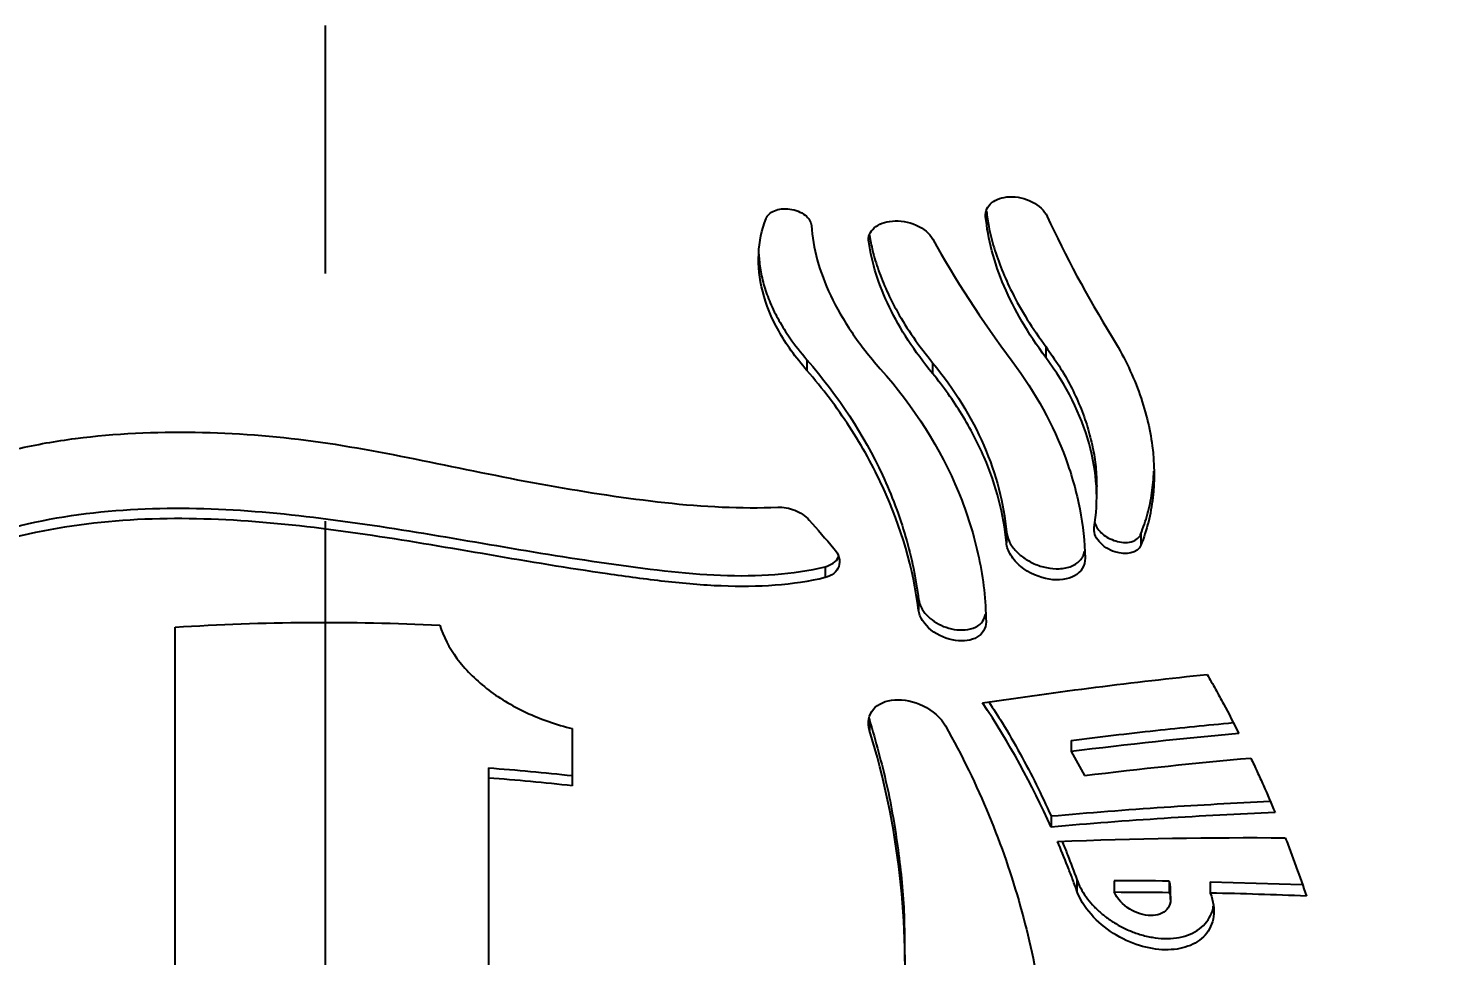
# Model space of a CAD drawing. Header units: millimetres. Extents: x 8 to 586, y 8 to 412.
# Drawn here: x 339.98 to 354.43, y 315.3 to 324.81 of the extents above; entities that cross this region are included whole.
import ezdxf

# ---------------------------------------------------------------- set-up
doc = ezdxf.new("R2010")
doc.units = ezdxf.units.MM
doc.linetypes.add('CENTERX2', pattern=[20.32, 12.7, -2.54, 2.54, -2.54])
for name, color, linetype in [('CENTERLINE', 4, 'CENTERX2'), ('DETAIL', 3, 'Continuous'), ('DIMENSIONS', 2, 'Continuous')]:
    doc.layers.add(name, color=color, linetype=linetype)
doc.layers.add('OUTLINE', color=7, linetype='Continuous', lineweight=25)
doc.styles.add('SLDTEXTSTYLE0', font='TXT', dxfattribs={"width": 0.75})
doc.dimstyles.new('SLDDIMSTYLE1', dxfattribs={"dimtxt": 3.5, "dimasz": 2, "dimexe": 0, "dimexo": 0.0625, "dimgap": 0.875, "dimtad": 0, "dimtih": 1, "dimtoh": 1, "dimrnd": 1e-09, "dimzin": 12, "dimdsep": 46, "dimtxsty": 'SLDTEXTSTYLE0', "dimsah": 1, "dimcen": 0.09, "dimadec": 0, "dimazin": 3, "dimtfac": 1, "dimtofl": 0, "dimtmove": 0, "dimatfit": 3, "dimfxl": 0, "dimfrac": 2, "dimtolj": 1, "dimtzin": 12, "dimarcsym": 0})

# ---------------------------------------------------------------- blocks, each defined once
blk = doc.blocks.new('_D_5')
at = {"layer": 'DIMENSIONS'}
for p, q in [((408.932, 329.184), (408.932, 306.225)), ((404.932, 306.225), (399.932, 302.252)), ((404.932, 306.225), (409.932, 306.225)), ((399.932, 302.252), (344.289, 302.252))]:
    blk.add_line(p, q, dxfattribs=at)
blk.add_solid([(408.932, 306.225), (409.432, 308.225), (408.432, 308.225)], dxfattribs=at)
at = {"layer": 'DIMENSIONS', "insert": (409.932, 307.959), "char_height": 3.5, "attachment_point": 1, "style": 'SLDTEXTSTYLE0'}
blk.add_mtext('87,73', dxfattribs=at)

msp = doc.modelspace()

# ---------------------------------------------------------------- linework, layer by layer
at = {"layer": 'CENTERLINE'}
msp.add_line((343.02557, 401.03352), (343.02557, 148.79667), dxfattribs=at)
at = {"layer": 'DETAIL'}
for p, q in [((350.41129, 321.54295), (350.41129, 321.43129)), ((347.96208, 321.40896), (347.96208, 321.29846)), ((349.25114, 321.37703), (349.25114, 321.26606)), ((350.00769, 319.64375), (350.00769, 319.53119)), ((351.38554, 319.6231), (351.38554, 319.50854)), ((348.14863, 319.28684), (348.14863, 319.17618)), ((349.10692, 318.95281), (349.10692, 318.84117)), ((348.60379, 317.71967), (348.60379, 317.60859)), ((350.72869, 316.08165), (350.72869, 315.96766))]:
    msp.add_line(p, q, dxfattribs=at)
at = {"layer": 'OUTLINE'}
for p, q in [((350.93265, 319.99733), (350.93265, 320.11039)), ((348.601, 317.7355), (348.60379, 317.71967)), ((350.67033, 317.50784), (350.67033, 317.39382)), ((344.69836, 317.22609), (344.69836, 317.12207)), ((350.46553, 316.73408), (350.46553, 316.62042)), ((351.11254, 316.06947), (351.11254, 315.95483)), ((351.67643, 316.06641), (351.67643, 315.95077)), ((351.69007, 315.87809), (351.69007, 315.99438)), ((352.09705, 316.06005), (353.03996, 316.03219)), ((352.09705, 316.06005), (352.09705, 315.94361)), ((348.96769, 315.19955), (348.96769, 315.31096))]:
    msp.add_line(p, q, dxfattribs=at)
for points, knots in [([(349.79422, 322.8767), (349.78871, 322.93155), (349.8112, 322.98035), (349.89985, 323.05308), (349.96433, 323.07533), (350.1141, 323.08127), (350.1973, 323.06397), (350.34142, 322.99015), (350.39789, 322.93528), (350.42456, 322.87738)], [0, 0, 0, 0, 0.25, 0.25, 0.5, 0.5, 0.75, 0.75, 1, 1, 1, 1]), ([(347.54316, 322.85597), (347.55564, 322.88933), (347.58578, 322.91769), (347.6729, 322.95394), (347.72955, 322.96091), (347.8452, 322.94514), (347.90262, 322.92192), (347.98297, 322.85903), (348.00527, 322.82106), (348.00781, 322.78474)], [0, 0, 0, 0, 0.25, 0.25, 0.5, 0.5, 0.75, 0.75, 1, 1, 1, 1]), ([(349.80272, 322.93048), (349.80966, 322.87828), (349.82602, 322.75523), (349.87835, 322.5544), (349.95667, 322.32942), (350.06769, 322.08455), (350.21366, 321.8213), (350.34515, 321.6361), (350.41129, 321.54295)], [0, 0, 0, 0, 0.11764685, 0.2773336, 0.44119594, 0.60504553, 0.80133298, 1, 1, 1, 1]), ([(347.96208, 321.29846), (347.84442, 321.43322), (347.7491, 321.56806), (347.59837, 321.83864), (347.5431, 321.97548), (347.47534, 322.23928), (347.4618, 322.36783), (347.47377, 322.61915), (347.49888, 322.73759), (347.54316, 322.85597)], [0, 0, 0, 0, 0.25, 0.25, 0.5, 0.5, 0.75, 0.75, 1, 1, 1, 1]), ([(348.00781, 322.78474), (348.02407, 322.55201), (348.08828, 322.31367), (348.2652, 321.94075), (348.33752, 321.81497), (348.50647, 321.56569), (348.60348, 321.44136), (348.71403, 321.31712)], [0, 0, 0, 0, 0.5, 0.5, 0.75, 0.75, 1, 1, 1, 1]), ([(348.59583, 322.61519), (348.58778, 322.6702), (348.60825, 322.72028), (348.69498, 322.79759), (348.76055, 322.82348), (348.91511, 322.83682), (349.00362, 322.82313), (349.15758, 322.75524), (349.21963, 322.70228), (349.25132, 322.64509)], [0, 0, 0, 0, 0.25, 0.25, 0.5, 0.5, 0.75, 0.75, 1, 1, 1, 1]), ([(350.41129, 321.43129), (350.2282, 321.67718), (350.08693, 321.92027), (349.93221, 322.2841), (349.89026, 322.40571), (349.82725, 322.64386), (349.80584, 322.761), (349.79422, 322.8767)], [0, 0, 0, 0, 0.5, 0.5, 0.75, 0.75, 1, 1, 1, 1]), ([(348.60413, 322.68374), (348.61347, 322.63154), (348.63462, 322.51325), (348.69372, 322.32238), (348.77791, 322.11271), (348.89476, 321.88391), (349.04688, 321.63746), (349.18277, 321.4642), (349.25114, 321.37703)], [0, 0, 0, 0, 0.124569792, 0.282294983, 0.444131506, 0.60595534, 0.801767416, 1, 1, 1, 1]), ([(347.46828, 322.49011), (347.47243, 322.43696), (347.48085, 322.32927), (347.52152, 322.1621), (347.5837, 321.98886), (347.67144, 321.81154), (347.7918, 321.6163), (347.90127, 321.483), (347.96208, 321.40896)], [0, 0, 0, 0, 0.153630459, 0.311247892, 0.468848458, 0.632311024, 0.795751097, 1, 1, 1, 1]), ([(349.25114, 321.26606), (349.06339, 321.49436), (348.91686, 321.72101), (348.75268, 322.06092), (348.7073, 322.17463), (348.63698, 322.39735), (348.61166, 322.50695), (348.59583, 322.61519)], [0, 0, 0, 0, 0.5, 0.5, 0.75, 0.75, 1, 1, 1, 1]), ([(351.09163, 321.63973), (351.20453, 321.45605), (351.29455, 321.2703), (351.43131, 320.89755), (351.47819, 320.70853), (351.52593, 320.34228), (351.52731, 320.16562), (351.48786, 319.82553), (351.44654, 319.66166), (351.38555, 319.50854)], [0, 0, 0, 0, 0.25, 0.25, 0.5, 0.5, 0.75, 0.75, 1, 1, 1, 1]), ([(350.41129, 321.54295), (350.45795, 321.47732), (350.55126, 321.34607), (350.66773, 321.14076), (350.76547, 320.93095), (350.84116, 320.72001), (350.89395, 320.51223), (350.92674, 320.30844), (350.93049, 320.17648), (350.93237, 320.11038)], [0, 0, 0, 0, 0.14160223, 0.28320035, 0.42895996, 0.57471573, 0.71631003, 0.8579075, 1, 1, 1, 1]), ([(347.96208, 321.40896), (348.28608, 321.0379), (348.54327, 320.64076), (348.83183, 320.01885), (348.91193, 319.80597), (349.03608, 319.37944), (349.08033, 319.16593), (349.10692, 318.95282)], [0, 0, 0, 0, 0.5, 0.5, 0.75, 0.75, 1, 1, 1, 1]), ([(349.25114, 321.37703), (349.47438, 321.10584), (349.6486, 320.82147), (349.83946, 320.38188), (349.89128, 320.23241), (349.96857, 319.93656), (349.99444, 319.78954), (350.00769, 319.64375)], [0, 0, 0, 0, 0.5, 0.5, 0.75, 0.75, 1, 1, 1, 1]), ([(350.06754, 321.39267), (350.30761, 321.07118), (350.4893, 320.73626), (350.67759, 320.2234), (350.72604, 320.05015), (350.79191, 319.71006), (350.80984, 319.54214), (350.81297, 319.37667)], [0, 0, 0, 0, 0.5, 0.5, 0.75, 0.75, 1, 1, 1, 1]), ([(350.90658, 319.69109), (350.93016, 319.82632), (350.93779, 319.96571), (350.92082, 320.2524), (350.89599, 320.40057), (350.77021, 320.85072), (350.62352, 321.14627), (350.41129, 321.43129)], [0, 0, 0, 0, 0.25, 0.25, 0.5, 0.5, 1, 1, 1, 1]), ([(349.10692, 318.84117), (349.05375, 319.26751), (348.93118, 319.69112), (348.64407, 320.3137), (348.53023, 320.52008), (348.27008, 320.91971), (348.12408, 321.11291), (347.96208, 321.29846)], [0, 0, 0, 0, 0.5, 0.5, 0.75, 0.75, 1, 1, 1, 1]), ([(348.71403, 321.31712), (349.06495, 320.92274), (349.33158, 320.49738), (349.60755, 319.83016), (349.67726, 319.60515), (349.77101, 319.16099), (349.79564, 318.94047), (349.79797, 318.72217)], [0, 0, 0, 0, 0.5, 0.5, 0.75, 0.75, 1, 1, 1, 1]), ([(350.00769, 319.53119), (349.98119, 319.8229), (349.90505, 320.11699), (349.71521, 320.55715), (349.63864, 320.70436), (349.4625, 320.99062), (349.36275, 321.13034), (349.25114, 321.26606)], [0, 0, 0, 0, 0.5, 0.5, 0.75, 0.75, 1, 1, 1, 1]), ([(338.16733, 319.77915), (338.5037, 320.01097), (338.87289, 320.18763), (339.46298, 320.39144), (339.66245, 320.44857), (340.06258, 320.54059), (340.26414, 320.57561), (340.87255, 320.65429), (341.28532, 320.67247), (342.09878, 320.65984), (342.50149, 320.62811), (343.30035, 320.52074), (343.69604, 320.44347), (344.49215, 320.28036), (344.89301, 320.19599), (345.71034, 320.05064), (346.11243, 319.98894), (346.89918, 319.90186), (347.29031, 319.88303), (347.66307, 319.89728)], [0, 0, 0, 0, 0.125, 0.125, 0.1875, 0.1875, 0.25, 0.25, 0.375, 0.375, 0.5, 0.5, 0.625, 0.625, 0.75, 0.75, 0.875, 0.875, 1, 1, 1, 1]), ([(351.38554, 319.6231), (351.40977, 319.6907), (351.45822, 319.8259), (351.5036, 320.04104), (351.51398, 320.19154), (351.51914, 320.26636)], [0, 0, 0, 0, 0.33461707, 0.66921531, 1, 1, 1, 1]), ([(338.74906, 319.30619), (338.93583, 319.39332), (339.12518, 319.47024), (339.5086, 319.60529), (339.70269, 319.66337), (340.29428, 319.80503), (340.70192, 319.85765), (341.50526, 319.89746), (341.90524, 319.88603), (342.70539, 319.82395), (343.10668, 319.77302), (344.30795, 319.59306), (345.10567, 319.43825), (346.30945, 319.26627), (346.69812, 319.21559), (347.26821, 319.19289), (347.45585, 319.19448), (347.81383, 319.2215), (347.98558, 319.24671), (348.14863, 319.28684)], [0, 0, 0, 0, 0.0625, 0.0625, 0.125, 0.125, 0.25, 0.25, 0.375, 0.375, 0.5, 0.5, 0.75, 0.75, 0.875, 0.875, 0.9375, 0.9375, 1, 1, 1, 1]), ([(347.66307, 319.89728), (347.71922, 319.89942), (347.7804, 319.889), (347.89528, 319.84327), (347.94846, 319.80761), (347.98569, 319.7653)], [0, 0, 0, 0, 0.5, 0.5, 1, 1, 1, 1]), ([(348.14863, 319.17618), (347.82197, 319.09605), (347.46417, 319.07538), (346.89492, 319.09779), (346.70045, 319.1147), (346.31179, 319.15943), (346.11548, 319.18563), (345.52109, 319.27145), (345.11423, 319.33987), (344.3087, 319.47749), (343.9089, 319.54661), (343.10992, 319.66635), (342.71076, 319.71707), (341.90789, 319.77927), (341.50323, 319.79049), (340.70127, 319.74989), (340.30237, 319.69837), (339.70767, 319.55549), (339.51088, 319.49632), (339.1252, 319.36043), (338.93547, 319.28321), (338.74906, 319.19615)], [0, 0, 0, 0, 0.125, 0.125, 0.1875, 0.1875, 0.25, 0.25, 0.375, 0.375, 0.5, 0.5, 0.625, 0.625, 0.75, 0.75, 0.875, 0.875, 0.9375, 0.9375, 1, 1, 1, 1]), ([(350.00769, 319.64375), (350.01399, 319.6128), (350.0266, 319.55084), (350.09171, 319.45723), (350.18287, 319.3762), (350.29497, 319.31293), (350.42209, 319.27203), (350.55644, 319.26066), (350.66036, 319.28259), (350.72979, 319.3209), (350.77094, 319.35976), (350.79774, 319.40112), (350.80431, 319.43158), (350.80696, 319.44386)], [0, 0, 0, 0, 0.09903347, 0.19821591, 0.29488333, 0.39416349, 0.50200258, 0.62194994, 0.75344289, 0.82192914, 0.89038596, 0.95580234, 1, 1, 1, 1]), ([(351.38555, 319.50854), (351.3532, 319.42734), (351.23672, 319.40028), (351.05747, 319.46048), (350.99866, 319.49725), (350.91692, 319.59233), (350.89882, 319.64659), (350.90658, 319.69109)], [0, 0, 0, 0, 0.5, 0.5, 0.75, 0.75, 1, 1, 1, 1]), ([(350.91243, 319.74088), (350.91861, 319.72363), (350.93161, 319.68735), (350.97736, 319.63456), (351.03755, 319.58868), (351.10972, 319.55421), (351.19001, 319.53483), (351.27177, 319.53597), (351.34005, 319.56145), (351.37388, 319.59657), (351.38385, 319.61925), (351.38554, 319.6231)], [0, 0, 0, 0, 0.09640248, 0.20278991, 0.30871346, 0.42171058, 0.54719814, 0.68710021, 0.8373985, 0.97236618, 1, 1, 1, 1]), ([(348.23819, 319.47604), (348.29111, 319.41494), (348.30786, 319.34481), (348.27039, 319.23403), (348.21867, 319.19336), (348.14863, 319.17618)], [0, 0, 0, 0, 0.5, 0.5, 1, 1, 1, 1]), ([(350.81297, 319.37667), (350.81449, 319.29615), (350.77196, 319.23184), (350.63701, 319.15605), (350.5438, 319.14374), (350.34577, 319.1758), (350.23781, 319.22199), (350.11245, 319.32509), (350.07662, 319.36522), (350.02628, 319.44786), (350.01137, 319.49066), (350.00769, 319.53119)], [0, 0, 0, 0, 0.25, 0.25, 0.5, 0.5, 0.75, 0.75, 0.875, 0.875, 1, 1, 1, 1]), ([(348.14863, 319.28684), (348.17747, 319.2977), (348.2352, 319.31942), (348.28015, 319.36162), (348.28435, 319.39114), (348.28472, 319.39375)], [0, 0, 0, 0, 0.47670719, 0.95387579, 1, 1, 1, 1]), ([(349.10692, 318.95281), (349.11331, 318.92587), (349.12611, 318.87196), (349.18508, 318.79199), (349.26615, 318.72381), (349.36498, 318.67195), (349.47571, 318.64073), (349.5911, 318.63606), (349.69531, 318.66472), (349.7722, 318.72231), (349.7866, 318.78052), (349.79307, 318.80673)], [0, 0, 0, 0, 0.099627, 0.19938635, 0.29708784, 0.39769781, 0.50656133, 0.62658981, 0.75670865, 0.8904849, 1, 1, 1, 1]), ([(349.79797, 318.72217), (349.79869, 318.65404), (349.76278, 318.59871), (349.64785, 318.53178), (349.56846, 318.51973), (349.3993, 318.54404), (349.30757, 318.58171), (349.16429, 318.69584), (349.11557, 318.77177), (349.10692, 318.84117)], [0, 0, 0, 0, 0.25, 0.25, 0.5, 0.5, 0.75, 0.75, 1, 1, 1, 1]), ([(341.48644, 311.90843), (341.48644, 313.15167), (341.48644, 314.33632), (341.48644, 316.5896), (341.48644, 317.65935), (341.48644, 318.66902)], [0, 0, 0, 0, 0.5, 0.5, 1, 1, 1, 1]), ([(344.19947, 318.68933), (344.23579, 318.57221), (344.2941, 318.4588), (344.45615, 318.23881), (344.55824, 318.13529), (344.79825, 317.94781), (344.93684, 317.86377), (345.23336, 317.72489), (345.39411, 317.66863), (345.55771, 317.62854)], [0, 0, 0, 0, 0.25, 0.25, 0.5, 0.5, 0.75, 0.75, 1, 1, 1, 1]), ([(352.06467, 318.18429), (352.09335, 318.13411), (352.12164, 318.0838), (352.14955, 318.03337), (352.17746, 317.98294), (352.20498, 317.93239), (352.23212, 317.88174), (352.28599, 317.78119), (352.33835, 317.6802), (352.38918, 317.57887)], [0, 0, 0, 0, 0.000189504603, 0.000189504603, 0.000189504603, 0.00037900917, 0.00037900917, 0.00037900917, 0.000755194593, 0.000755194593, 0.000755194593, 0.000755194593]), ([(349.38282, 317.65626), (349.72172, 317.05273), (349.9734, 316.43462), (350.2379, 315.4956), (350.30702, 315.17987), (350.4066, 314.54696), (350.43651, 314.2338), (350.46954, 313.30358), (350.41685, 312.69578), (350.15584, 311.50024), (349.9519, 310.93227), (349.53189, 310.12116), (349.37266, 309.8577), (349.0119, 309.3454), (348.80998, 309.09672), (348.37115, 308.62905), (348.13311, 308.40827), (347.74568, 308.0989), (347.61142, 307.99922), (347.33145, 307.80504), (347.18523, 307.71056), (346.73528, 307.44106), (346.41892, 307.27874), (345.91779, 307.06465), (345.74629, 306.99821), (345.39379, 306.87608), (345.21221, 306.8203), (344.66441, 306.67378), (344.29169, 306.60232), (343.721, 306.53647), (343.52884, 306.52144), (343.14045, 306.50588), (342.94395, 306.50546), (342.36253, 306.52622), (341.98095, 306.56895), (341.22942, 306.70926), (340.85786, 306.80798), (340.15456, 307.04899), (339.81903, 307.19171), (339.17801, 307.51681), (338.87639, 307.69749), (338.31683, 308.08339), (338.0571, 308.28909), (337.57287, 308.7347), (337.35267, 308.96966), (336.95336, 309.45841), (336.77384, 309.71262), (336.45232, 310.23971), (336.30994, 310.51352), (335.9407, 311.35737), (335.77474, 311.93886), (335.6366, 312.84256), (335.60927, 313.15068), (335.59333, 313.77031), (335.60452, 314.08092), (335.69467, 315.01559), (335.82919, 315.64266), (336.26435, 316.90238), (336.55884, 317.51736), (336.93957, 318.10583)], [0, 0, 0, 0, 0.0625, 0.0625, 0.09375, 0.09375, 0.125, 0.125, 0.1875, 0.1875, 0.25, 0.25, 0.28125, 0.28125, 0.3125, 0.3125, 0.34375, 0.34375, 0.359375, 0.359375, 0.375, 0.375, 0.40625, 0.40625, 0.421875, 0.421875, 0.4375, 0.4375, 0.46875, 0.46875, 0.484375, 0.484375, 0.5, 0.5, 0.53125, 0.53125, 0.5625, 0.5625, 0.59375, 0.59375, 0.625, 0.625, 0.65625, 0.65625, 0.6875, 0.6875, 0.71875, 0.71875, 0.75, 0.75, 0.8125, 0.8125, 0.84375, 0.84375, 0.875, 0.875, 0.9375, 0.9375, 1, 1, 1, 1]), ([(337.5917, 318.03256), (337.41046, 317.54587), (337.28197, 317.05541), (337.11537, 316.07295), (337.07742, 315.58073), (337.08761, 314.8416), (337.10243, 314.59455), (337.15447, 314.10787), (337.19166, 313.86732), (337.33694, 313.15397), (337.47825, 312.6893), (337.86147, 311.78337), (338.10594, 311.33932), (338.55218, 310.72155), (338.71456, 310.52244), (339.07151, 310.13521), (339.26753, 309.94644), (339.68956, 309.59183), (339.91533, 309.42578), (340.40145, 309.12085), (340.66474, 308.98076), (341.21733, 308.74319), (341.50594, 308.6454), (341.96005, 308.5357), (342.11589, 308.50526), (342.42726, 308.45918), (342.73968, 308.42739), (343.0542, 308.42426), (343.36979, 308.43574), (343.52919, 308.44894), (344.00028, 308.50993), (344.30349, 308.57828), (344.74375, 308.71737), (344.88875, 308.77019), (345.16866, 308.88529), (345.30402, 308.94764), (345.6977, 309.14747), (345.94367, 309.29765), (346.40708, 309.62643), (346.62164, 309.80323), (347.01525, 310.17065), (347.19564, 310.36229), (347.52817, 310.7591), (347.68091, 310.96523), (347.95794, 311.38988), (348.08178, 311.60684), (348.41454, 312.26988), (348.58517, 312.72794), (348.7733, 313.43685), (348.82469, 313.67776), (348.90394, 314.16131), (348.93195, 314.40408), (348.98238, 315.13536), (348.97159, 315.62687), (348.85859, 316.61767), (348.75587, 317.11702), (348.60379, 317.60859)], [0, 0, 0, 0, 0.0625, 0.0625, 0.125, 0.125, 0.15625, 0.15625, 0.1875, 0.1875, 0.25, 0.25, 0.3125, 0.3125, 0.34375, 0.34375, 0.375, 0.375, 0.40625, 0.40625, 0.4375, 0.4375, 0.46875, 0.46875, 0.484375, 0.484375, 0.5, 0.515625, 0.515625, 0.53125, 0.53125, 0.5625, 0.5625, 0.578125, 0.578125, 0.59375, 0.59375, 0.625, 0.625, 0.65625, 0.65625, 0.6875, 0.6875, 0.71875, 0.71875, 0.75, 0.75, 0.8125, 0.8125, 0.84375, 0.84375, 0.875, 0.875, 0.9375, 0.9375, 1, 1, 1, 1]), ([(348.60379, 317.60859), (348.57768, 317.693), (348.59493, 317.77156), (348.6916, 317.88333), (348.7708, 317.91743), (348.95278, 317.93088), (349.05831, 317.91012), (349.24948, 317.81567), (349.33545, 317.74062), (349.38282, 317.65626)], [0, 0, 0, 0, 0.25, 0.25, 0.5, 0.5, 0.75, 0.75, 1, 1, 1, 1]), ([(349.82849, 317.90224), (349.87368, 317.8321), (349.98626, 317.6574), (350.14765, 317.37434), (350.31646, 317.0552), (350.41581, 316.84118), (350.46553, 316.73408)], [0, 0, 0, 0, 0.185129047, 0.461100219, 0.73033636, 1, 1, 1, 1]), ([(348.60379, 317.71967), (348.66626, 317.49903), (348.7914, 317.05703), (348.90361, 316.38679), (348.96372, 315.80325), (348.96188, 315.44562), (348.96119, 315.31092)], [0, 0, 0, 0, 0.27661672, 0.55415772, 0.83207432, 1, 1, 1, 1]), ([(350.67033, 317.50784), (350.95957, 317.54327), (351.51863, 317.61176), (352.06684, 317.66468), (352.33144, 317.69022)], [0, 0, 0, 0, 0.51735714, 1, 1, 1, 1]), ([(352.51215, 317.32689), (352.53419, 317.28043), (352.55591, 317.23391), (352.57732, 317.18734), (352.59874, 317.14077), (352.61983, 317.09414), (352.64061, 317.04746), (352.68188, 316.95475), (352.72192, 316.86184), (352.7607, 316.76879)], [0, 0, 0, 0, 0.00017155026, 0.00017155026, 0.00017155026, 0.000343100501, 0.000343100501, 0.000343100501, 0.000683841379, 0.000683841379, 0.000683841379, 0.000683841379]), ([(350.46553, 316.73408), (350.85306, 316.76659), (351.6116, 316.83022), (352.34992, 316.86635), (352.71104, 316.88403)], [0, 0, 0, 0, 0.51089451, 1, 1, 1, 1]), ([(350.72869, 315.96766), (350.71352, 316.01013), (350.698, 316.05256), (350.68211, 316.09495), (350.66623, 316.13734), (350.64998, 316.17968), (350.63338, 316.22198), (350.60039, 316.30601), (350.56597, 316.38985), (350.53013, 316.47343)], [0, 0, 0, 0, 0.000156073586, 0.000156073586, 0.000156073586, 0.000312147222, 0.000312147222, 0.000312147222, 0.000622246177, 0.000622246177, 0.000622246177, 0.000622246177]), ([(350.57734, 316.47474), (350.57928, 316.47011), (350.59893, 316.42338), (350.65105, 316.29254), (350.69767, 316.16589), (350.72869, 316.08165)], [0, 0, 0, 0, 0.03548111, 0.35842037, 1, 1, 1, 1]), ([(352.86524, 316.50999), (352.88474, 316.46013), (352.90388, 316.41024), (352.92268, 316.36032), (352.94147, 316.3104), (352.9599, 316.26045), (352.97799, 316.21049), (353.01391, 316.11122), (353.04844, 316.01187), (353.08156, 315.9125)], [0, 0, 0, 0, 0.000182102217, 0.000182102217, 0.000182102217, 0.000364204404, 0.000364204404, 0.000364204404, 0.000726006263, 0.000726006263, 0.000726006263, 0.000726006263]), ([(350.72869, 316.08165), (350.74093, 316.05178), (350.76543, 315.99203), (350.82104, 315.90449), (350.88859, 315.82178), (350.96774, 315.74462), (351.0565, 315.67508), (351.15601, 315.61216), (351.26347, 315.55922), (351.381, 315.51621), (351.50249, 315.48762), (351.62842, 315.47488), (351.75071, 315.48145), (351.866, 315.50876), (351.9663, 315.55768), (352.04682, 315.6252), (352.10004, 315.71059), (352.12646, 315.77392), (352.12809, 315.81094), (352.12813, 315.81186)], [0, 0, 0, 0, 0.05177755, 0.10356014, 0.15523098, 0.20691821, 0.26069538, 0.31449554, 0.37428446, 0.43409823, 0.50118278, 0.56828167, 0.64132791, 0.71436154, 0.78836186, 0.86230765, 0.93031318, 0.99825421, 1, 1, 1, 1]), ([(351.68767, 315.99422), (351.68749, 316.01185), (351.68724, 316.03534), (351.67859, 316.06021), (351.67643, 316.06641)], [0, 0, 0, 0, 0.75046735, 1, 1, 1, 1]), ([(352.09705, 315.94361), (352.12925, 315.85922), (352.13964, 315.7767), (352.11953, 315.62964), (352.08906, 315.56496), (351.99808, 315.462), (351.93804, 315.42339), (351.79742, 315.37268), (351.71901, 315.361), (351.46377, 315.36572), (351.27625, 315.42191), (351.01883, 315.58504), (350.94084, 315.6503), (350.80884, 315.80159), (350.75864, 315.88377), (350.72869, 315.96766)], [0, 0, 0, 0, 0.125, 0.125, 0.25, 0.25, 0.375, 0.375, 0.5, 0.5, 0.75, 0.75, 0.875, 0.875, 1, 1, 1, 1]), ([(351.67643, 315.95077), (351.70146, 315.88223), (351.68986, 315.81814), (351.61557, 315.73412), (351.55508, 315.71279), (351.41709, 315.71402), (351.3403, 315.73632), (351.20064, 315.8221), (351.13996, 315.88637), (351.11254, 315.95483)], [0, 0, 0, 0, 0.25, 0.25, 0.5, 0.5, 0.75, 0.75, 1, 1, 1, 1])]:
    msp.add_open_spline(points, degree=3, knots=knots, dxfattribs=at)
for points in [[(350.42456, 322.87738), (350.61034, 322.47408), (350.83205, 322.06203), (351.09163, 321.63973)], [(349.25132, 322.64509), (349.47663, 322.23844), (349.74759, 321.82113), (350.06754, 321.39267)], [(347.98569, 319.7653), (348.06985, 319.66965), (348.15402, 319.57323), (348.23819, 319.47604)], [(341.48644, 318.66902), (342.3893, 318.72624), (343.29365, 318.73271), (344.19947, 318.68933)], [(349.7628, 317.89321), (350.54252, 318.00866), (351.31006, 318.10606), (352.06467, 318.18429)], [(350.46553, 316.62042), (350.26975, 317.05513), (350.03548, 317.48204), (349.7628, 317.89321)], [(345.55771, 317.62854), (345.55771, 317.43524), (345.55771, 317.2398), (345.55771, 317.04226)], [(352.38918, 317.57887), (351.82389, 317.52813), (351.25083, 317.46629), (350.67033, 317.39382)], [(350.67033, 317.39382), (350.7156, 317.31194), (350.76086, 317.22985), (350.80611, 317.14756)], [(350.80611, 317.14756), (351.38236, 317.21809), (351.95113, 317.278), (352.51215, 317.32689)], [(344.69836, 317.22609), (344.98676, 317.20538), (345.27323, 317.17928), (345.55771, 317.14764)], [(344.69836, 317.12207), (344.69836, 315.51686), (344.69836, 313.78522), (344.69836, 311.92512)], [(345.55771, 317.04226), (345.2733, 317.07447), (344.98683, 317.10102), (344.69836, 317.12207)], [(352.7607, 316.76879), (352.00972, 316.7384), (351.24446, 316.68867), (350.46553, 316.62042)], [(350.53013, 316.47343), (351.32317, 316.5043), (352.10172, 316.51672), (352.86524, 316.50999)], [(351.67643, 316.06642), (351.48929, 316.06846), (351.30132, 316.06948), (351.11254, 316.06947)], [(351.11254, 315.95483), (351.30133, 315.95451), (351.4893, 315.95316), (351.67643, 315.95077)], [(353.08156, 315.9125), (352.75622, 315.9262), (352.42804, 315.93656), (352.09705, 315.94361)]]:
    msp.add_open_spline(points, degree=3, dxfattribs=at)

# ---------------------------------------------------------------- dimensions: what is measured, and where the dimension line sits
at = {"layer": 'DIMENSIONS'}
dim = msp.add_ordinate_dim(feature_location=(343.28888, 302.25225), offset=(66.64335, 3.97272), dtype=0, origin=(356.67557, 389.97839), dimstyle='SLDDIMSTYLE1', dxfattribs=at)
dim.commit()
dim.dimension.update_dxf_attribs({"geometry": '_D_5', "text_midpoint": (415.75098, 306.22497)})

doc.saveas('drawing.dxf')
